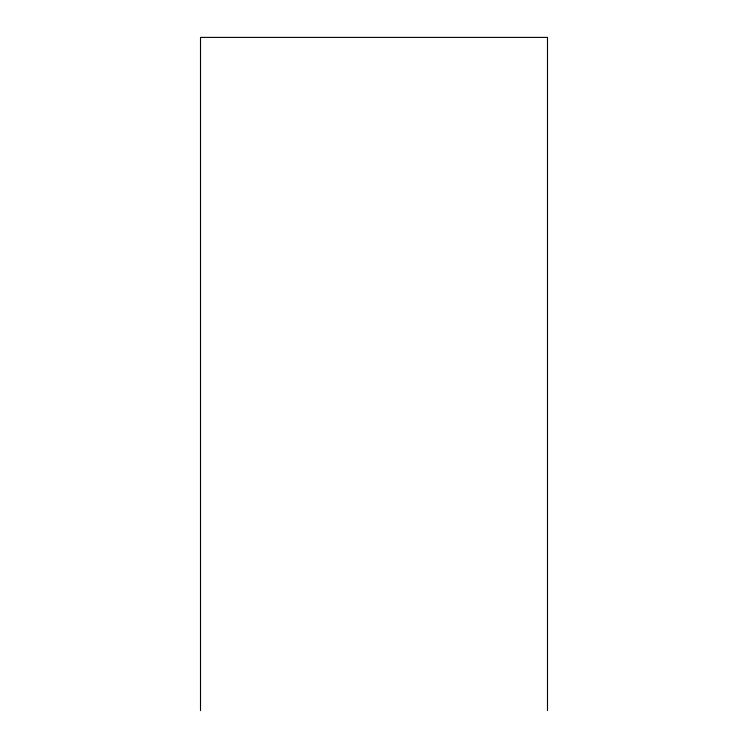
<?xml version="1.0" encoding="UTF-8"?>
<svg xmlns="http://www.w3.org/2000/svg" width="748" height="748" viewBox="0 0 748 748"><rect width="100%" height="100%" fill="white"/><g stroke="black" fill="none" stroke-linecap="round" stroke-linejoin="round"><path stroke-width="1.12" d="M547.489 710.6L547.489 37.4L200.511 37.4L200.511 710.6"/></g></svg>
